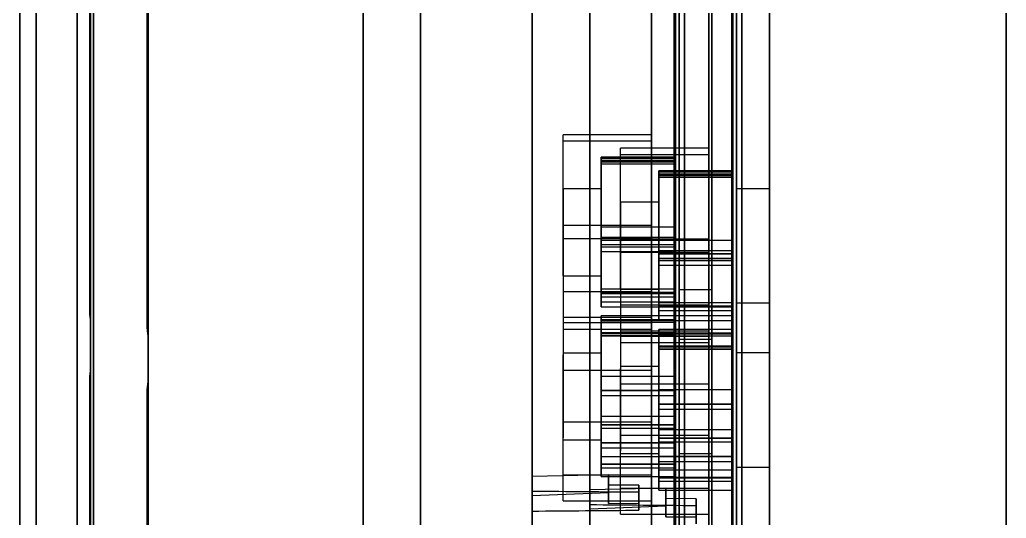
# Model space of a CAD drawing. Header units: millimetres. Extents: x -69706 to 52883, y -6882 to 68885.
# Drawn here: x 7140.2 to 7230.7, y 26137.2 to 26182.9 of the extents above; entities that cross this region are included whole.
import ezdxf

# ---------------------------------------------------------------- set-up
doc = ezdxf.new("R2010")
doc.units = ezdxf.units.MM
doc.layers.add('ac-SB', color=7, linetype='Continuous', lineweight=13)

# ---------------------------------------------------------------- blocks, each defined once
blk = doc.blocks.new('A$C15852BBE')
at = {"layer": 'ac-SB', "lineweight": -3}
for p, q in [((6002.31, 839.098), (6002.31, 1129.098)), ((6002.31, 1129.098), (6002.31, 839.098)), ((6007.577, 837.859), (6007.577, 1127.859)), ((6007.577, 1127.859), (6007.577, 837.859)), ((6027.31, 1124.098), (6027.31, 885.103)), ((6033.81, 885.103), (6033.81, 1124.098)), ((6027.31, 1056.995), (6027.31, 1123.682)), ((6027.385, 1056.797), (6027.385, 1123.302)), ((6027.385, 1123.302), (6027.385, 1056.797)), ((6032.31, 1123.348), (6032.31, 844.848)), ((6032.31, 844.848), (6032.31, 1123.348)), ((6027.31, 1122.955), (6027.31, 1056.995)), ((6032.577, 1122.859), (6032.577, 883.864)), ((6032.577, 1055.756), (6032.577, 1122.443)), ((6039.077, 883.864), (6039.077, 1122.859)), ((6032.577, 1121.716), (6032.577, 1055.756)), ((6032.652, 1055.558), (6032.652, 1122.063)), ((6032.652, 1122.063), (6032.652, 1055.558)), ((6037.577, 1122.109), (6037.577, 843.609)), ((6037.577, 843.609), (6037.577, 1122.109)), ((6032.31, 1120.237), (6032.31, 866.198)), ((6037.577, 1118.998), (6037.577, 864.959)), ((6027.31, 1111.032), (6027.31, 857.163)), ((6027.31, 857.163), (6027.31, 1111.032)), ((6033.81, 857.163), (6033.81, 1111.032)), ((6033.81, 1111.032), (6033.81, 857.163)), ((6032.577, 1109.794), (6032.577, 855.924)), ((6032.577, 855.924), (6032.577, 1109.794)), ((6039.077, 855.924), (6039.077, 1109.794)), ((6039.077, 1109.794), (6039.077, 855.924)), ((5970.31, 1101.598), (5970.31, 872.349)), ((5973.31, 1101.598), (5973.31, 872.349)), ((5973.66, 872.349), (5973.66, 1101.598)), ((5975.86, 872.349), (5975.86, 1101.598)), ((6032.31, 847.959), (6032.31, 1101.997)), ((5986.79, 1101.098), (5986.79, 867.098)), ((5986.79, 867.098), (5986.79, 1101.098)), ((6037.577, 846.72), (6037.577, 1100.759)), ((5975.577, 1100.359), (5975.577, 871.11)), ((5978.577, 1100.359), (5978.577, 871.11)), ((5978.927, 871.11), (5978.927, 1100.359)), ((5981.127, 871.11), (5981.127, 1100.359)), ((5992.057, 1099.859), (5992.057, 865.859)), ((5992.057, 865.859), (5992.057, 1099.859)), ((6002.31, 1100.404), (6002.31, 1010.561)), ((6002.31, 1010.561), (6002.31, 1100.404)), ((6027.31, 1100.404), (6027.31, 1010.561)), ((6027.31, 1010.561), (6027.31, 1100.404)), ((6007.577, 1099.165), (6007.577, 1009.322)), ((6007.577, 1009.322), (6007.577, 1099.165)), ((6032.577, 1099.165), (6032.577, 1009.322)), ((6032.577, 1009.322), (6032.577, 1099.165)), ((5970.31, 866.598), (5970.31, 1095.847)), ((5973.31, 866.598), (5973.31, 1095.847)), ((5973.66, 1095.847), (5973.66, 866.598)), ((5975.86, 1095.847), (5975.86, 866.598)), ((5975.577, 865.359), (5975.577, 1094.608)), ((5978.577, 865.359), (5978.577, 1094.608)), ((5978.927, 1094.608), (5978.927, 865.359)), ((5981.127, 1094.608), (5981.127, 865.359)), ((6027.31, 844.098), (6027.31, 1083.093)), ((6033.81, 1083.093), (6033.81, 844.098)), ((6032.577, 842.859), (6032.577, 1081.854)), ((6039.077, 1081.854), (6039.077, 842.859)), ((5970.31, 892.002), (5970.31, 1081.096)), ((5975.577, 890.763), (5975.577, 1079.857)), ((5948.577, 1079.559), (5948.577, 890.892)), ((5973.31, 1078.845), (5973.31, 893.988)), ((5972.842, 894.794), (5972.842, 1077.998)), ((5973.66, 1078.098), (5973.66, 894.699)), ((5973.76, 894.794), (5973.76, 1077.998)), ((5975.86, 1078.723), (5975.86, 894.104)), ((5978.577, 1077.606), (5978.577, 892.749)), ((5981.127, 1077.484), (5981.127, 892.865)), ((5992.057, 1067.677), (5992.057, 1077.484)), ((5948.577, 1076.759), (5948.577, 888.959)), ((5948.577, 888.959), (5948.577, 1076.759)), ((5970.31, 1076.194), (5970.31, 887.099)), ((5978.109, 893.555), (5978.109, 1076.759)), ((5978.927, 1076.859), (5978.927, 893.46)), ((5979.027, 893.555), (5979.027, 1076.759)), ((5975.577, 1075.7), (5975.577, 1068.16)), ((5975.577, 1075.7), (5975.577, 1068.16)), ((5948.577, 886.159), (5948.577, 1074.826)), ((5975.577, 1074.955), (5975.577, 885.86)), ((5972.842, 1073.402), (5972.842, 890.198)), ((5973.31, 889.351), (5973.31, 1074.207)), ((5973.66, 890.098), (5973.66, 1073.497)), ((5973.76, 1073.402), (5973.76, 890.198)), ((5975.86, 889.473), (5975.86, 1074.092)), ((5986.79, 1074.092), (5986.79, 1009.677)), ((5978.577, 888.112), (5978.577, 1072.968)), ((5981.127, 888.234), (5981.127, 1072.853)), ((5992.057, 1072.853), (5992.057, 1008.438)), ((5978.109, 1072.163), (5978.109, 888.959)), ((5978.927, 888.859), (5978.927, 1072.258)), ((5979.027, 1072.163), (5979.027, 888.959)), ((5970.31, 1059.852), (5970.31, 1070.482)), ((5970.31, 1059.852), (5970.31, 1070.482)), ((5970.31, 1069.399), (5970.31, 1058.378)), ((5970.31, 1069.399), (5970.31, 1058.378)), ((5975.577, 1058.613), (5975.577, 1069.243)), ((5975.577, 1058.613), (5975.577, 1069.243)), ((5977.01, 1068.84), (5977.01, 1068.197)), ((5977.01, 1067.193), (5977.01, 1068.84)), ((5986.79, 1067.511), (5986.79, 1068.916)), ((5975.577, 1068.16), (5975.577, 1057.139)), ((5975.577, 1068.16), (5975.577, 1057.139)), ((5975.86, 1067.974), (5975.86, 1060.755)), ((5975.86, 1065.606), (5975.86, 1067.974)), ((5983.96, 1067.974), (5975.86, 1067.974)), ((5979.81, 1068.219), (5977.01, 1068.196)), ((5977.01, 1068.197), (5977.01, 1066.55)), ((5979.81, 1068.218), (5979.81, 1066.526)), ((5979.81, 1067.241), (5979.81, 1068.218)), ((5983.96, 1067.974), (5983.96, 1065.606)), ((5983.96, 1067.974), (5983.96, 1060.755)), ((5977.01, 1066.55), (5977.01, 1067.193)), ((5979.81, 1067.241), (5986.79, 1067.511)), ((5979.81, 1065.548), (5979.81, 1067.241)), ((5982.277, 1067.601), (5982.277, 1066.958)), ((5982.277, 1065.954), (5982.277, 1067.601)), ((5986.79, 1065.706), (5986.79, 1067.511)), ((5986.79, 894.104), (5986.79, 1067.111)), ((5986.79, 1067.111), (5986.79, 1065.706)), ((5992.057, 1066.272), (5992.057, 1067.677)), ((5977.01, 1066.549), (5979.81, 1066.527)), ((5979.81, 1066.526), (5979.81, 1065.548)), ((5981.127, 1066.736), (5981.127, 1059.516)), ((5981.127, 1064.368), (5981.127, 1066.736)), ((5989.227, 1066.736), (5981.127, 1066.736)), ((5985.077, 1066.98), (5982.277, 1066.957)), ((5982.277, 1066.958), (5982.277, 1065.311)), ((5985.077, 1066.979), (5985.077, 1065.287)), ((5985.077, 1066.002), (5985.077, 1066.979)), ((5985.077, 1066.002), (5992.057, 1066.272)), ((5989.227, 1066.736), (5989.227, 1064.368)), ((5989.227, 1066.736), (5989.227, 1059.516)), ((5992.057, 1064.467), (5992.057, 1066.272)), ((5973.66, 1065.758), (5973.66, 1064.967)), ((5973.66, 1063.937), (5973.66, 1065.758)), ((5980.46, 1065.758), (5973.66, 1065.758)), ((5975.86, 1056.019), (5975.86, 1065.606)), ((5975.86, 1065.606), (5983.96, 1065.606)), ((5986.79, 1065.706), (5979.81, 1065.548)), ((5980.46, 1063.937), (5980.46, 1065.758)), ((5980.46, 1065.758), (5980.46, 1064.967)), ((5982.277, 1065.311), (5982.277, 1065.954)), ((5982.277, 1065.31), (5985.077, 1065.288)), ((5983.96, 1065.606), (5983.96, 1056.019)), ((5985.077, 1064.309), (5985.077, 1066.002)), ((5985.077, 1065.287), (5985.077, 1064.309)), ((5992.057, 892.865), (5992.057, 1065.872)), ((5992.057, 1065.872), (5992.057, 1064.467)), ((5973.66, 1064.967), (5973.66, 1064.574)), ((5973.66, 1064.967), (5980.46, 1064.967)), ((5973.66, 1064.613), (5973.66, 1061.353)), ((5980.46, 1064.613), (5973.66, 1064.613)), ((5980.46, 1064.574), (5973.66, 1064.574)), ((5978.927, 1064.519), (5978.927, 1063.728)), ((5978.927, 1062.698), (5978.927, 1064.519)), ((5985.727, 1064.519), (5978.927, 1064.519)), ((5980.46, 1064.967), (5980.46, 1064.574)), ((5980.46, 1064.613), (5980.46, 1061.353)), ((5981.127, 1054.78), (5981.127, 1064.368)), ((5981.127, 1064.368), (5989.227, 1064.368)), ((5992.057, 1064.467), (5985.077, 1064.309)), ((5985.727, 1062.698), (5985.727, 1064.519)), ((5985.727, 1064.519), (5985.727, 1063.728)), ((5989.227, 1064.368), (5989.227, 1054.78)), ((5970.31, 1063.634), (5970.31, 1056.762)), ((5973.31, 1063.634), (5970.31, 1063.634)), ((5973.31, 1063.634), (5973.31, 1056.762)), ((5973.66, 1063.127), (5973.66, 1063.937)), ((5973.66, 1063.937), (5980.46, 1063.937)), ((5978.927, 1063.728), (5978.927, 1063.335)), ((5978.927, 1063.728), (5985.727, 1063.728)), ((5980.46, 1063.127), (5980.46, 1063.937)), ((5985.727, 1063.728), (5985.727, 1063.335)), ((5973.66, 1062.725), (5973.66, 1063.127)), ((5980.46, 1063.127), (5973.66, 1063.127)), ((5973.66, 1062.656), (5973.66, 1062.725)), ((5980.46, 1062.656), (5973.66, 1062.656)), ((5973.66, 1058.327), (5973.66, 1062.656)), ((5973.66, 1062.656), (5980.46, 1062.656)), ((5978.927, 1063.374), (5978.927, 1060.114)), ((5985.727, 1063.374), (5978.927, 1063.374)), ((5985.727, 1063.335), (5978.927, 1063.335)), ((5978.927, 1061.888), (5978.927, 1062.698)), ((5978.927, 1062.698), (5985.727, 1062.698)), ((5980.46, 1062.725), (5980.46, 1063.127)), ((5980.46, 1062.656), (5980.46, 1062.725)), ((5980.46, 1058.327), (5980.46, 1062.656)), ((5985.727, 1063.374), (5985.727, 1060.114)), ((5985.727, 1061.888), (5985.727, 1062.698)), ((5975.577, 1062.395), (5975.577, 1055.523)), ((5978.577, 1062.395), (5975.577, 1062.395)), ((5978.577, 1062.395), (5978.577, 1055.523)), ((5978.927, 1061.486), (5978.927, 1061.888)), ((5985.727, 1061.888), (5978.927, 1061.888)), ((5983.96, 1062.387), (5980.46, 1062.387)), ((5980.46, 1054.583), (5980.46, 1062.387)), ((5980.46, 1062.191), (5980.46, 1054.387)), ((5983.96, 1062.387), (5983.96, 1054.583)), ((5983.96, 1054.387), (5983.96, 1062.191)), ((5985.727, 1061.486), (5985.727, 1061.888)), ((5973.66, 1061.353), (5973.66, 1060.96)), ((5973.66, 1061.353), (5980.46, 1061.353)), ((5973.66, 1060.999), (5973.66, 1060.208)), ((5980.46, 1060.999), (5973.66, 1060.999)), ((5980.46, 1060.96), (5973.66, 1060.96)), ((5975.86, 1060.755), (5975.86, 1051.168)), ((5975.86, 1060.755), (5983.96, 1060.755)), ((5978.927, 1061.417), (5978.927, 1061.486)), ((5978.927, 1057.088), (5978.927, 1061.418)), ((5978.927, 1061.418), (5985.727, 1061.418)), ((5985.727, 1061.417), (5978.927, 1061.417)), ((5980.46, 1061.353), (5980.46, 1060.96)), ((5980.46, 1060.999), (5980.46, 1060.208)), ((5983.96, 1051.168), (5983.96, 1060.755)), ((5985.727, 1061.417), (5985.727, 1061.486)), ((5985.727, 1057.088), (5985.727, 1061.418)), ((5989.227, 1061.148), (5985.727, 1061.148)), ((5985.727, 1053.344), (5985.727, 1061.148)), ((5985.727, 1060.952), (5985.727, 1053.148)), ((5989.227, 1061.148), (5989.227, 1053.344)), ((5989.227, 1053.148), (5989.227, 1060.952)), ((5970.31, 1053.134), (5970.31, 1060.006)), ((5970.31, 1046.132), (5970.31, 1059.852)), ((5970.31, 1046.132), (5970.31, 1059.852)), ((5973.31, 1053.134), (5973.31, 1060.006)), ((5973.66, 1060.208), (5973.66, 1052.874)), ((5980.46, 1060.208), (5973.66, 1060.208)), ((5978.927, 1060.114), (5978.927, 1059.721)), ((5978.927, 1060.114), (5985.727, 1060.114)), ((5978.927, 1059.76), (5978.927, 1058.969)), ((5985.727, 1059.76), (5978.927, 1059.76)), ((5980.46, 1060.208), (5980.46, 1052.874)), ((5985.727, 1060.114), (5985.727, 1059.721)), ((5985.727, 1059.76), (5985.727, 1058.969)), ((5985.727, 1059.721), (5978.927, 1059.721)), ((5978.927, 1058.969), (5978.927, 1051.635)), ((5985.727, 1058.969), (5978.927, 1058.969)), ((5981.127, 1059.516), (5981.127, 1049.929)), ((5981.127, 1059.516), (5989.227, 1059.516)), ((5985.727, 1058.969), (5985.727, 1051.635)), ((5989.227, 1049.929), (5989.227, 1059.516)), ((5970.31, 1058.378), (5970.31, 1044.326)), ((5970.31, 1058.378), (5970.31, 1044.326)), ((5973.66, 1057.926), (5973.66, 1058.327)), ((5980.46, 1058.327), (5973.66, 1058.327)), ((5975.577, 1051.895), (5975.577, 1058.767)), ((5975.577, 1044.893), (5975.577, 1058.613)), ((5975.577, 1044.893), (5975.577, 1058.613)), ((5978.577, 1051.895), (5978.577, 1058.767)), ((5980.46, 1057.926), (5980.46, 1058.327)), ((5973.66, 1057.856), (5973.66, 1057.926)), ((5973.66, 1056.567), (5973.66, 1057.857)), ((5973.66, 1057.857), (5980.46, 1057.857)), ((5980.46, 1057.856), (5973.66, 1057.856)), ((5975.577, 1057.139), (5975.577, 1043.087)), ((5975.577, 1057.139), (5975.577, 1043.087)), ((5978.927, 1056.687), (5978.927, 1057.088)), ((5985.727, 1057.088), (5978.927, 1057.088)), ((5980.46, 1057.856), (5980.46, 1057.926)), ((5980.46, 1056.567), (5980.46, 1057.857)), ((5985.727, 1056.687), (5985.727, 1057.088)), ((5973.66, 1051.016), (5973.66, 1056.567)), ((5973.66, 1056.567), (5980.46, 1056.567)), ((5978.927, 1056.617), (5978.927, 1056.687)), ((5978.927, 1055.328), (5978.927, 1056.618)), ((5978.927, 1056.618), (5985.727, 1056.618)), ((5985.727, 1056.617), (5978.927, 1056.617)), ((5980.46, 1051.016), (5980.46, 1056.567)), ((5985.727, 1056.617), (5985.727, 1056.687)), ((5985.727, 1055.328), (5985.727, 1056.618)), ((6027.31, 1056.412), (6027.31, 1056.995)), ((6027.31, 1056.411), (6027.31, 1056.995)), ((6027.31, 1055.787), (6027.31, 1056.412)), ((6027.31, 1055.787), (6027.31, 1056.411)), ((5975.86, 1048.8), (5975.86, 1056.019)), ((5975.86, 1056.019), (5983.96, 1056.019)), ((5978.927, 1049.778), (5978.927, 1055.328)), ((5978.927, 1055.328), (5985.727, 1055.328)), ((5983.96, 1048.8), (5983.96, 1056.019)), ((5985.727, 1049.778), (5985.727, 1055.328)), ((6027.31, 1055.787), (6027.31, 1051.638)), ((6027.31, 1051.638), (6027.31, 1055.787)), ((6032.577, 1055.174), (6032.577, 1055.756)), ((6032.577, 1055.172), (6032.577, 1055.756)), ((5983.96, 1054.387), (5980.46, 1054.387)), ((5981.127, 1047.561), (5981.127, 1054.78)), ((5981.127, 1054.78), (5989.227, 1054.78)), ((5989.227, 1047.561), (5989.227, 1054.78)), ((6032.577, 1054.548), (6032.577, 1055.174)), ((6032.577, 1054.548), (6032.577, 1055.172)), ((6032.577, 1054.548), (6032.577, 1050.399)), ((6032.577, 1050.399), (6032.577, 1054.548)), ((5973.31, 1053.134), (5970.31, 1053.134)), ((5973.66, 1052.637), (5973.66, 1052.837)), ((5980.46, 1052.837), (5973.66, 1052.837)), ((5980.46, 1052.78), (5973.66, 1052.78)), ((5973.66, 1052.611), (5973.66, 1052.78)), ((5973.66, 1052.711), (5973.66, 1052.521)), ((5973.66, 1052.637), (5980.46, 1052.637)), ((5973.66, 1052.521), (5973.66, 1051.451)), ((5980.46, 1052.521), (5973.66, 1052.521)), ((5980.46, 1052.837), (5980.46, 1052.637)), ((5980.46, 1052.611), (5980.46, 1052.78)), ((5980.46, 1052.711), (5980.46, 1052.521)), ((5980.46, 1052.521), (5980.46, 1051.451)), ((5989.227, 1053.148), (5985.727, 1053.148)), ((5978.577, 1051.895), (5975.577, 1051.895)), ((5975.86, 1043.917), (5975.86, 1052.252)), ((5975.86, 1052.252), (5975.86, 1051.655)), ((5975.86, 1052.252), (5983.96, 1052.252)), ((5975.86, 1051.655), (5975.86, 1042.722)), ((5975.86, 1051.655), (5983.96, 1051.655)), ((5983.96, 1043.917), (5983.96, 1052.252)), ((5983.96, 1051.655), (5983.96, 1052.252)), ((5983.96, 1042.722), (5983.96, 1051.655)), ((6027.31, 1051.288), (6027.31, 1051.638)), ((6027.31, 1051.289), (6027.31, 1051.638)), ((5980.46, 1051.595), (5973.66, 1051.595)), ((5973.66, 1051.451), (5973.66, 1051.595)), ((5973.66, 1051.525), (5973.66, 1051.335)), ((5973.66, 1051.451), (5980.46, 1051.451)), ((5980.46, 1051.335), (5973.66, 1051.335)), ((5973.66, 1051.016), (5973.66, 1051.335)), ((5973.66, 1051.016), (5980.46, 1051.016)), ((5975.86, 1051.168), (5975.86, 1048.8)), ((5975.86, 1051.168), (5983.96, 1051.168)), ((5978.927, 1051.398), (5978.927, 1051.598)), ((5985.727, 1051.598), (5978.927, 1051.598)), ((5985.727, 1051.541), (5978.927, 1051.541)), ((5978.927, 1051.372), (5978.927, 1051.541)), ((5978.927, 1051.472), (5978.927, 1051.282)), ((5978.927, 1051.398), (5985.727, 1051.398)), ((5978.927, 1051.282), (5978.927, 1050.212)), ((5985.727, 1051.282), (5978.927, 1051.282)), ((5980.46, 1051.451), (5980.46, 1051.595)), ((5980.46, 1051.525), (5980.46, 1051.335)), ((5980.46, 1051.335), (5980.46, 1051.016)), ((5981.127, 1042.678), (5981.127, 1051.014)), ((5981.127, 1051.014), (5981.127, 1050.416)), ((5981.127, 1051.014), (5989.227, 1051.014)), ((5983.96, 1048.8), (5983.96, 1051.168)), ((5985.727, 1051.598), (5985.727, 1051.398)), ((5985.727, 1051.372), (5985.727, 1051.541)), ((5985.727, 1051.472), (5985.727, 1051.282)), ((5985.727, 1051.282), (5985.727, 1050.212)), ((5989.227, 1042.678), (5989.227, 1051.014)), ((5989.227, 1050.416), (5989.227, 1051.014)), ((6027.31, 1050.785), (6027.31, 1051.289)), ((6027.31, 1050.785), (6027.31, 1051.288)), ((6027.31, 917.411), (6027.31, 1050.785)), ((6027.31, 1050.785), (6027.31, 917.411)), ((5980.46, 1050.187), (5973.66, 1050.187)), ((5973.66, 1049.274), (5973.66, 1050.187)), ((5973.66, 1050.187), (5973.66, 1049.728)), ((5985.727, 1050.356), (5978.927, 1050.356)), ((5978.927, 1050.212), (5978.927, 1050.356)), ((5978.927, 1050.286), (5978.927, 1050.096)), ((5978.927, 1050.212), (5985.727, 1050.212)), ((5985.727, 1050.096), (5978.927, 1050.096)), ((5978.927, 1049.778), (5978.927, 1050.096)), ((5980.46, 1050.187), (5980.46, 1049.728)), ((5980.46, 1049.274), (5980.46, 1050.187)), ((5981.127, 1050.416), (5981.127, 1041.483)), ((5981.127, 1050.416), (5989.227, 1050.416)), ((5981.127, 1049.929), (5981.127, 1047.561)), ((5981.127, 1049.929), (5989.227, 1049.929)), ((5985.727, 1050.212), (5985.727, 1050.356)), ((5985.727, 1050.286), (5985.727, 1050.096)), ((5985.727, 1050.096), (5985.727, 1049.778)), ((5989.227, 1041.483), (5989.227, 1050.416)), ((5989.227, 1047.561), (5989.227, 1049.929)), ((6027.385, 1050.603), (6027.385, 917.593)), ((6027.385, 917.593), (6027.385, 1050.603)), ((6032.577, 1050.049), (6032.577, 1050.399)), ((6032.577, 1050.05), (6032.577, 1050.399)), ((6032.577, 1049.546), (6032.577, 1050.05)), ((6032.577, 1049.546), (6032.577, 1050.049)), ((5980.46, 1049.728), (5973.66, 1049.728)), ((5973.66, 1048.973), (5973.66, 1049.728)), ((5980.46, 1049.274), (5973.66, 1049.274)), ((5973.66, 1048.847), (5973.66, 1049.274)), ((5973.66, 1048.973), (5980.46, 1048.973)), ((5973.66, 1048.973), (5973.66, 1048.567)), ((5978.927, 1049.778), (5985.727, 1049.778)), ((5985.727, 1048.948), (5978.927, 1048.948)), ((5978.927, 1048.035), (5978.927, 1048.948)), ((5978.927, 1048.948), (5978.927, 1048.489)), ((5980.46, 1049.728), (5980.46, 1048.973)), ((5980.46, 1048.847), (5980.46, 1049.274)), ((5980.46, 1048.973), (5980.46, 1048.567)), ((5985.727, 1048.948), (5985.727, 1048.489)), ((5985.727, 1048.035), (5985.727, 1048.948)), ((6032.577, 916.172), (6032.577, 1049.546)), ((6032.577, 1049.546), (6032.577, 916.172)), ((6032.652, 1049.364), (6032.652, 916.354)), ((6032.652, 916.354), (6032.652, 1049.364)), ((5970.31, 1048.575), (5970.31, 1041.702)), ((5973.31, 1048.575), (5970.31, 1048.575)), ((5973.31, 1048.575), (5973.31, 1041.702)), ((5973.66, 1048.865), (5980.46, 1048.865)), ((5973.66, 1045.101), (5973.66, 1048.865)), ((5980.46, 1048.847), (5973.66, 1048.847)), ((5973.66, 1048.567), (5973.66, 1048.526)), ((5980.46, 1048.534), (5973.66, 1048.534)), ((5973.66, 1048.534), (5973.66, 1044.501)), ((5980.46, 1048.526), (5973.66, 1048.526)), ((5975.86, 1048.8), (5983.96, 1048.8)), ((5985.727, 1048.489), (5978.927, 1048.489)), ((5978.927, 1047.734), (5978.927, 1048.489)), ((5985.727, 1048.035), (5978.927, 1048.035)), ((5978.927, 1047.608), (5978.927, 1048.035)), ((5980.46, 1045.101), (5980.46, 1048.865)), ((5980.46, 1048.567), (5980.46, 1048.526)), ((5980.46, 1048.534), (5980.46, 1044.501)), ((5985.727, 1048.489), (5985.727, 1047.734)), ((5985.727, 1047.608), (5985.727, 1048.035)), ((5975.577, 1047.336), (5975.577, 1040.463)), ((5978.577, 1047.336), (5975.577, 1047.336)), ((5978.577, 1047.336), (5978.577, 1040.463)), ((5978.927, 1047.734), (5985.727, 1047.734)), ((5978.927, 1047.734), (5978.927, 1047.328)), ((5978.927, 1047.626), (5985.727, 1047.626)), ((5978.927, 1043.862), (5978.927, 1047.626)), ((5985.727, 1047.608), (5978.927, 1047.608)), ((5978.927, 1047.328), (5978.927, 1047.287)), ((5985.727, 1047.295), (5978.927, 1047.295)), ((5978.927, 1047.295), (5978.927, 1043.262)), ((5985.727, 1047.287), (5978.927, 1047.287)), ((5980.46, 1039.515), (5980.46, 1047.319)), ((5983.96, 1047.319), (5980.46, 1047.319)), ((5980.46, 1047.123), (5980.46, 1039.319)), ((5981.127, 1047.561), (5989.227, 1047.561)), ((5983.96, 1047.319), (5983.96, 1039.515)), ((5983.96, 1039.319), (5983.96, 1047.123)), ((5985.727, 1047.734), (5985.727, 1047.328)), ((5985.727, 1043.862), (5985.727, 1047.626)), ((5985.727, 1047.328), (5985.727, 1047.287)), ((5985.727, 1047.295), (5985.727, 1043.262)), ((5970.31, 1029.88), (5970.31, 1046.132)), ((5970.31, 1029.88), (5970.31, 1046.132)), ((5985.727, 1038.276), (5985.727, 1046.08)), ((5989.227, 1046.08), (5985.727, 1046.08)), ((5985.727, 1045.885), (5985.727, 1038.08)), ((5989.227, 1046.08), (5989.227, 1038.276)), ((5989.227, 1038.08), (5989.227, 1045.885)), ((5970.31, 1038.075), (5970.31, 1044.947)), ((5973.31, 1038.075), (5973.31, 1044.947)), ((5980.46, 1045.101), (5973.66, 1045.101)), ((5973.66, 1044.674), (5973.66, 1045.101)), ((5973.66, 1044.692), (5980.46, 1044.692)), ((5973.66, 1043.778), (5973.66, 1044.692)), ((5980.46, 1044.674), (5973.66, 1044.674)), ((5973.66, 1044.501), (5980.46, 1044.501)), ((5973.66, 1044.501), (5973.66, 1044.095)), ((5975.577, 1028.641), (5975.577, 1044.893)), ((5975.577, 1028.641), (5975.577, 1044.893)), ((5980.46, 1044.674), (5980.46, 1045.101)), ((5980.46, 1043.778), (5980.46, 1044.692)), ((5980.46, 1044.501), (5980.46, 1044.095)), ((5970.31, 1044.326), (5970.31, 1027.816)), ((5970.31, 1044.326), (5970.31, 1027.816)), ((5973.66, 1044.095), (5973.66, 1044.054)), ((5973.66, 1042.86), (5973.66, 1044.062)), ((5980.46, 1044.062), (5973.66, 1044.062)), ((5980.46, 1044.054), (5973.66, 1044.054)), ((5973.66, 1036.911), (5973.66, 1043.778)), ((5980.46, 1043.778), (5973.66, 1043.778)), ((5975.577, 1036.836), (5975.577, 1043.708)), ((5983.96, 1043.917), (5975.86, 1043.917)), ((5975.86, 1034.983), (5975.86, 1043.917)), ((5978.577, 1036.836), (5978.577, 1043.708)), ((5985.727, 1043.862), (5978.927, 1043.862)), ((5978.927, 1043.435), (5978.927, 1043.862)), ((5980.46, 1044.095), (5980.46, 1044.054)), ((5980.46, 1044.062), (5980.46, 1042.86)), ((5980.46, 1036.911), (5980.46, 1043.778)), ((5983.96, 1043.917), (5983.96, 1034.983)), ((5985.727, 1043.435), (5985.727, 1043.862)), ((5973.66, 1042.86), (5980.46, 1042.86)), ((5973.66, 1042.86), (5973.66, 1036.452)), ((5975.577, 1043.087), (5975.577, 1026.577)), ((5975.577, 1043.087), (5975.577, 1026.577)), ((5975.86, 1042.722), (5983.96, 1042.722)), ((5975.86, 1042.722), (5975.86, 1034.386)), ((5978.927, 1043.453), (5985.727, 1043.453)), ((5978.927, 1042.54), (5978.927, 1043.453)), ((5985.727, 1043.435), (5978.927, 1043.435)), ((5978.927, 1043.262), (5985.727, 1043.262)), ((5978.927, 1043.262), (5978.927, 1042.856)), ((5978.927, 1042.856), (5978.927, 1042.815)), ((5978.927, 1041.621), (5978.927, 1042.824)), ((5985.727, 1042.824), (5978.927, 1042.824)), ((5985.727, 1042.815), (5978.927, 1042.815)), ((5980.46, 1042.86), (5980.46, 1036.452)), ((5989.227, 1042.678), (5981.127, 1042.678)), ((5981.127, 1033.744), (5981.127, 1042.678)), ((5983.96, 1042.722), (5983.96, 1034.386)), ((5985.727, 1042.54), (5985.727, 1043.453)), ((5985.727, 1043.262), (5985.727, 1042.856)), ((5985.727, 1042.856), (5985.727, 1042.815)), ((5985.727, 1042.824), (5985.727, 1041.621)), ((5989.227, 1042.678), (5989.227, 1033.744)), ((5978.927, 1035.672), (5978.927, 1042.54)), ((5985.727, 1042.54), (5978.927, 1042.54)), ((5985.727, 1035.672), (5985.727, 1042.54)), ((5978.927, 1041.621), (5985.727, 1041.621)), ((5978.927, 1041.621), (5978.927, 1035.213)), ((5981.127, 1041.483), (5989.227, 1041.483)), ((5981.127, 1041.483), (5981.127, 1033.147)), ((5985.727, 1041.621), (5985.727, 1035.213)), ((5989.227, 1041.483), (5989.227, 1033.147)), ((5983.96, 1039.319), (5980.46, 1039.319)), ((5973.31, 1038.075), (5970.31, 1038.075)), ((5989.227, 1038.08), (5985.727, 1038.08)), ((5973.66, 1037.046), (5973.66, 1036.86)), ((5980.46, 1037.046), (5973.66, 1037.046)), ((5973.66, 1036.831), (5973.66, 1037.004)), ((5973.66, 1036.86), (5973.66, 1036.911)), ((5973.66, 1036.911), (5980.46, 1036.911)), ((5980.46, 1036.86), (5973.66, 1036.86)), ((5973.66, 1036.561), (5973.66, 1036.831)), ((5973.66, 1036.831), (5980.46, 1036.831)), ((5973.66, 1036.747), (5973.66, 1036.561)), ((5980.46, 1036.747), (5973.66, 1036.747)), ((5973.66, 1036.532), (5973.66, 1036.705)), ((5980.46, 1036.561), (5973.66, 1036.561)), ((5973.66, 1036.532), (5980.46, 1036.532)), ((5973.66, 1036.452), (5973.66, 1036.532)), ((5973.66, 1036.452), (5980.46, 1036.452)), ((5978.577, 1036.836), (5975.577, 1036.836)), ((5980.46, 1037.046), (5980.46, 1036.86)), ((5980.46, 1036.831), (5980.46, 1037.004)), ((5980.46, 1036.86), (5980.46, 1036.911)), ((5980.46, 1036.561), (5980.46, 1036.831)), ((5980.46, 1036.747), (5980.46, 1036.561)), ((5980.46, 1036.532), (5980.46, 1036.705)), ((5980.46, 1036.452), (5980.46, 1036.532)), ((5978.927, 1035.807), (5978.927, 1035.621)), ((5985.727, 1035.807), (5978.927, 1035.807)), ((5978.927, 1035.592), (5978.927, 1035.765)), ((5978.927, 1035.621), (5978.927, 1035.672)), ((5978.927, 1035.672), (5985.727, 1035.672)), ((5985.727, 1035.621), (5978.927, 1035.621)), ((5978.927, 1035.322), (5978.927, 1035.592)), ((5978.927, 1035.592), (5985.727, 1035.592)), ((5978.927, 1035.508), (5978.927, 1035.322)), ((5985.727, 1035.508), (5978.927, 1035.508)), ((5978.927, 1035.293), (5978.927, 1035.466)), ((5985.727, 1035.322), (5978.927, 1035.322)), ((5985.727, 1035.807), (5985.727, 1035.621)), ((5985.727, 1035.592), (5985.727, 1035.765)), ((5985.727, 1035.621), (5985.727, 1035.672)), ((5985.727, 1035.322), (5985.727, 1035.592)), ((5985.727, 1035.508), (5985.727, 1035.322)), ((5985.727, 1035.293), (5985.727, 1035.466)), ((5975.86, 1034.983), (5983.96, 1034.983)), ((5975.86, 1034.386), (5975.86, 1034.983)), ((5978.927, 1035.293), (5985.727, 1035.293)), ((5978.927, 1035.213), (5978.927, 1035.293)), ((5978.927, 1035.213), (5985.727, 1035.213)), ((5983.96, 1034.983), (5983.96, 1034.386)), ((5985.727, 1035.213), (5985.727, 1035.293)), ((5975.86, 1034.386), (5983.96, 1034.386)), ((5981.127, 1033.744), (5989.227, 1033.744)), ((5981.127, 1033.147), (5981.127, 1033.744)), ((5989.227, 1033.744), (5989.227, 1033.147)), ((5981.127, 1033.147), (5989.227, 1033.147)), ((5970.31, 1011.761), (5970.31, 1029.88)), ((5970.31, 1011.761), (5970.31, 1029.88)), ((5975.577, 1010.522), (5975.577, 1028.641)), ((5975.577, 1010.522), (5975.577, 1028.641)), ((5970.31, 1027.816), (5970.31, 995.275)), ((5970.31, 1027.816), (5970.31, 995.275)), ((5975.577, 1026.577), (5975.577, 994.036)), ((5975.577, 1026.577), (5975.577, 994.036))]:
    blk.add_line(p, q, dxfattribs=at)
for points in [[(5977.01, 1067.191), (5978.64, 1067.178), (5981.9, 1067.152), (5985.16, 1067.126), (5986.79, 1067.112)], [(5992.057, 1067.678), (5990.427, 1067.666), (5987.167, 1067.639), (5983.907, 1067.612), (5982.277, 1067.599)], [(5982.277, 1065.952), (5983.907, 1065.939), (5987.167, 1065.913), (5990.427, 1065.887), (5992.057, 1065.874)], [(6027.385, 1056.797), (6027.385, 1056.459), (6027.31, 1056.125), (6027.31, 1055.787)], [(6027.31, 1055.787), (6027.31, 1056.125), (6027.385, 1056.459), (6027.385, 1056.797)], [(6032.652, 1055.558), (6032.652, 1055.22), (6032.577, 1054.886), (6032.577, 1054.548)], [(6032.577, 1054.548), (6032.577, 1054.886), (6032.652, 1055.22), (6032.652, 1055.558)], [(6027.385, 1050.603), (6027.385, 1050.949), (6027.31, 1051.292), (6027.31, 1051.638)], [(6027.31, 1051.638), (6027.31, 1051.292), (6027.385, 1050.949), (6027.385, 1050.603)], [(6032.652, 1049.364), (6032.652, 1049.71), (6032.577, 1050.053), (6032.577, 1050.399)], [(6032.577, 1050.399), (6032.577, 1050.053), (6032.652, 1049.71), (6032.652, 1049.364)]]:
    blk.add_open_spline(points, degree=3, dxfattribs=at)

msp = doc.modelspace()

# ---------------------------------------------------------------- block references
at = {"layer": 'ac-SB', "rotation": 180}
msp.add_blockref('A$C15852BBE', (13179.315, 27205.514), dxfattribs=at)

doc.saveas('drawing.dxf')
